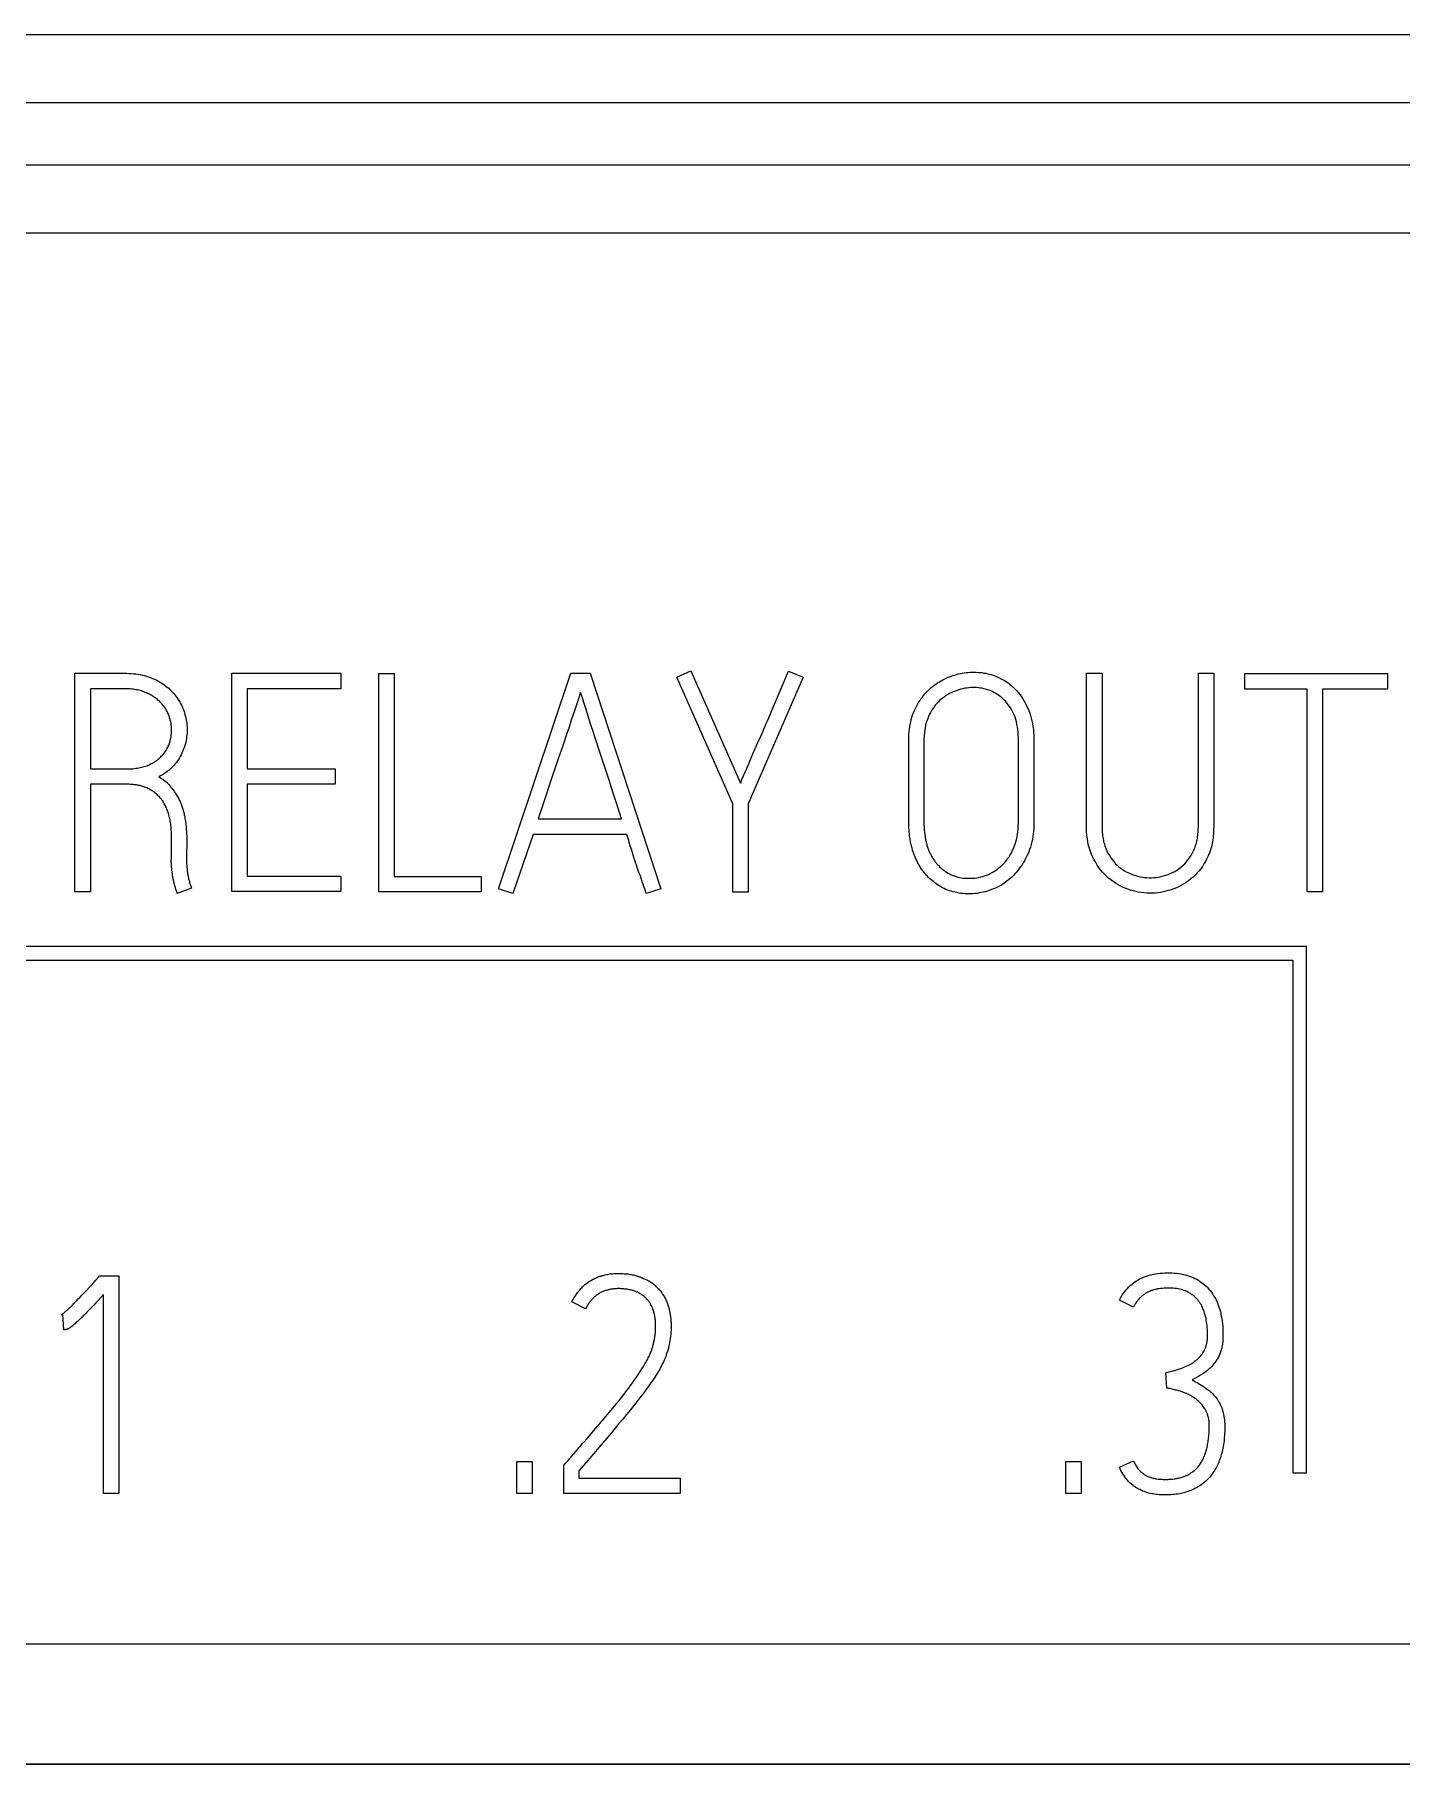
# Model space of a CAD drawing. Header units: inches. Extents: x 9000 to 22395, y 8106 to 17135.
# Drawn here: x 10140.24 to 10162.45, y 8325.48 to 8353.6 of the extents above; entities that cross this region are included whole.
import ezdxf

# ---------------------------------------------------------------- set-up
doc = ezdxf.new("R2010")
doc.units = ezdxf.units.IN
doc.header["$MEASUREMENT"] = 0
doc.layers.add('20000_FRONT_O', color=7, linetype='Continuous')
doc.layers.add('20500_FRONT_O_LABELING', color=7, linetype='Continuous')

# ---------------------------------------------------------------- blocks, each defined once
blk = doc.blocks.new('A$C21A67833')
at = {"layer": '20000_FRONT_O', "linetype": 'Continuous'}
for p, q in [((34.422, 25.976), (54.778, 25.976)), ((54.776, 25.476), (34.424, 25.476)), ((34.411, 25.024), (54.776, 25.024)), ((54.778, 24.524), (34.422, 24.524)), ((47.03, 19.303), (28.5, 19.303)), ((47.03, 15.453), (47.03, 19.303)), ((28.6, 19.203), (46.93, 19.203)), ((46.93, 19.203), (46.93, 15.453)), ((46.93, 15.453), (47.03, 15.453)), ((105.3, 14.2), (25, 14.2)), ((60.44, 13.322), (26.488, 13.322)), ((60.44, 13.32), (26.488, 13.32))]:
    blk.add_line(p, q, dxfattribs=at)
at = {"layer": '20500_FRONT_O_LABELING', "linetype": 'Continuous'}
for p, q in [((38.019, 19.703), (38.019, 21.303)), ((39.169, 21.303), (39.966, 21.303)), ((39.169, 19.707), (39.169, 21.303)), ((39.966, 21.303), (39.966, 21.19)), ((40.243, 21.301), (40.356, 21.301)), ((40.243, 19.703), (40.243, 21.301)), ((40.356, 21.301), (40.356, 19.816)), ((41.118, 19.727), (41.648, 21.305)), ((41.648, 21.305), (41.79, 21.305)), ((41.79, 21.305), (42.307, 19.727)), ((42.423, 21.274), (42.525, 21.321)), ((42.833, 20.348), (42.423, 21.274)), ((42.525, 21.321), (42.889, 20.5)), ((43.346, 21.274), (42.946, 20.348)), ((43.118, 21.03), (43.241, 21.318)), ((43.241, 21.318), (43.346, 21.274)), ((45.421, 21.305), (45.534, 21.305)), ((45.421, 20.171), (45.421, 21.305)), ((45.534, 21.305), (45.534, 20.172)), ((46.238, 21.305), (46.351, 21.305)), ((46.238, 20.179), (46.238, 21.305)), ((46.577, 21.301), (47.622, 21.301)), ((46.577, 21.187), (46.577, 21.301)), ((47.622, 21.301), (47.622, 21.187)), ((38.388, 21.19), (38.133, 21.19)), ((38.133, 21.19), (38.133, 20.604)), ((39.966, 21.19), (39.28, 21.19)), ((39.28, 21.19), (39.28, 20.604)), ((41.719, 21.163), (41.701, 21.108)), ((41.727, 21.138), (41.719, 21.163)), ((41.745, 21.082), (41.727, 21.138)), ((47.034, 21.187), (46.577, 21.187)), ((47.034, 19.703), (47.034, 21.187)), ((47.622, 21.187), (47.147, 21.187)), ((47.147, 21.187), (47.147, 19.703)), ((41.672, 21.02), (41.651, 20.959)), ((41.701, 21.108), (41.672, 21.02)), ((43.095, 20.976), (43.118, 21.03)), ((41.635, 20.909), (41.617, 20.856)), ((41.651, 20.959), (41.635, 20.909)), ((41.813, 20.871), (41.795, 20.927)), ((41.591, 20.779), (41.556, 20.678)), ((41.617, 20.856), (41.591, 20.779)), ((41.825, 20.832), (41.813, 20.871)), ((41.86, 20.727), (41.825, 20.832)), ((42.997, 20.752), (43.014, 20.791)), ((44.231, 20.811), (44.231, 20.209)), ((41.556, 20.678), (41.497, 20.503)), ((41.927, 20.52), (41.881, 20.661)), ((42.934, 20.606), (42.98, 20.713)), ((42.98, 20.713), (42.997, 20.752)), ((38.133, 20.604), (38.408, 20.604)), ((39.28, 20.604), (39.924, 20.604)), ((39.924, 20.604), (39.924, 20.493)), ((41.958, 20.425), (41.927, 20.52)), ((42.889, 20.5), (42.893, 20.51)), ((42.893, 20.51), (42.897, 20.521)), ((42.897, 20.521), (42.902, 20.533)), ((42.902, 20.533), (42.908, 20.546)), ((42.908, 20.546), (42.914, 20.56)), ((42.914, 20.56), (42.92, 20.574)), ((42.92, 20.574), (42.934, 20.606)), ((38.391, 20.491), (38.133, 20.491)), ((38.133, 20.491), (38.133, 19.703)), ((39.924, 20.493), (39.28, 20.493)), ((39.28, 20.493), (39.28, 19.818)), ((41.467, 20.413), (41.408, 20.238)), ((41.497, 20.503), (41.467, 20.413)), ((41.989, 20.331), (41.958, 20.425)), ((42.019, 20.238), (41.989, 20.331)), ((42.833, 19.701), (42.833, 20.348)), ((42.946, 20.348), (42.946, 19.701)), ((41.371, 20.124), (41.224, 19.692)), ((42.057, 20.124), (41.371, 20.124)), ((41.408, 20.238), (42.019, 20.238)), ((38.727, 19.952), (38.727, 20.098)), ((42.08, 20.049), (42.071, 20.079)), ((42.089, 20.02), (42.08, 20.049)), ((42.098, 19.993), (42.089, 20.02)), ((38.725, 19.931), (38.727, 19.952)), ((38.836, 19.985), (38.836, 19.944)), ((42.107, 19.966), (42.098, 19.993)), ((42.119, 19.927), (42.107, 19.966)), ((42.131, 19.891), (42.119, 19.927)), ((42.139, 19.868), (42.131, 19.891)), ((39.28, 19.818), (39.966, 19.818)), ((39.966, 19.818), (39.966, 19.707)), ((40.356, 19.816), (40.991, 19.816)), ((40.991, 19.816), (40.991, 19.703)), ((42.146, 19.846), (42.139, 19.868)), ((42.154, 19.826), (42.146, 19.846)), ((42.164, 19.797), (42.154, 19.826)), ((42.17, 19.778), (42.164, 19.797)), ((42.176, 19.76), (42.17, 19.778)), ((42.182, 19.742), (42.176, 19.76)), ((38.133, 19.703), (38.019, 19.703)), ((38.874, 19.732), (38.769, 19.692)), ((39.966, 19.707), (39.169, 19.707)), ((40.991, 19.703), (40.243, 19.703)), ((41.224, 19.692), (41.118, 19.727)), ((42.188, 19.725), (42.182, 19.742)), ((42.193, 19.708), (42.188, 19.725)), ((42.199, 19.692), (42.193, 19.708)), ((42.307, 19.727), (42.199, 19.692)), ((42.946, 19.701), (42.833, 19.701)), ((47.147, 19.703), (47.034, 19.703)), ((38.136, 16.822), (38.161, 16.849)), ((38.185, 16.876), (38.201, 16.894)), ((38.201, 16.894), (38.341, 16.894)), ((38.341, 16.894), (38.341, 15.301)), ((38.023, 16.702), (38.034, 16.713)), ((38.034, 16.713), (38.045, 16.725)), ((38.045, 16.725), (38.057, 16.737)), ((38.057, 16.737), (38.074, 16.756)), ((38.074, 16.756), (38.093, 16.775)), ((38.093, 16.775), (38.136, 16.822)), ((38.191, 16.715), (38.173, 16.696)), ((38.21, 16.735), (38.191, 16.715)), ((38.23, 16.757), (38.21, 16.735)), ((38.23, 15.301), (38.23, 16.757)), ((45.764, 16.666), (45.661, 16.717)), ((37.932, 16.612), (37.919, 16.608)), ((37.939, 16.499), (37.932, 16.612)), ((38.013, 16.691), (38.023, 16.702)), ((38.066, 16.586), (38.058, 16.579)), ((38.073, 16.593), (38.066, 16.586)), ((38.081, 16.601), (38.073, 16.593)), ((38.089, 16.609), (38.081, 16.601)), ((38.097, 16.617), (38.089, 16.609)), ((38.11, 16.631), (38.097, 16.617)), ((38.125, 16.645), (38.11, 16.631)), ((38.14, 16.661), (38.125, 16.645)), ((38.156, 16.678), (38.14, 16.661)), ((38.173, 16.696), (38.156, 16.678)), ((41.756, 16.654), (41.656, 16.705)), ((38.038, 16.56), (38.032, 16.555)), ((38.045, 16.566), (38.038, 16.56)), ((38.051, 16.572), (38.045, 16.566)), ((38.058, 16.579), (38.051, 16.572)), ((46.008, 16.073), (46.001, 16.184)), ((42.028, 15.847), (42, 15.813)), ((42.056, 15.881), (42.028, 15.847)), ((42.083, 15.914), (42.056, 15.881)), ((42.109, 15.946), (42.083, 15.914)), ((41.738, 15.672), (41.772, 15.71)), ((41.772, 15.71), (41.841, 15.792)), ((41.971, 15.779), (41.942, 15.743)), ((42, 15.813), (41.971, 15.779)), ((41.627, 15.544), (41.738, 15.672)), ((41.252, 15.536), (41.365, 15.536)), ((41.252, 15.303), (41.252, 15.536)), ((41.365, 15.536), (41.365, 15.303)), ((41.596, 15.507), (41.609, 15.523)), ((41.596, 15.303), (41.596, 15.507)), ((41.609, 15.523), (41.627, 15.544)), ((41.771, 15.543), (41.707, 15.467)), ((41.707, 15.467), (41.707, 15.414)), ((45.268, 15.536), (45.382, 15.536)), ((45.268, 15.303), (45.268, 15.536)), ((45.382, 15.536), (45.382, 15.303)), ((45.661, 15.494), (45.764, 15.54)), ((41.707, 15.414), (42.448, 15.414)), ((42.448, 15.414), (42.448, 15.303)), ((38.341, 15.301), (38.23, 15.301)), ((41.365, 15.303), (41.252, 15.303)), ((42.448, 15.303), (41.596, 15.303)), ((45.382, 15.303), (45.268, 15.303))]:
    blk.add_line(p, q, dxfattribs=at)
for points in [[(38.019, 21.303), (38.379, 21.303), (38.397, 21.303), (38.415, 21.302), (38.432, 21.301), (38.449, 21.3), (38.466, 21.298), (38.482, 21.296), (38.498, 21.293), (38.514, 21.29), (38.529, 21.286), (38.544, 21.282), (38.559, 21.277), (38.573, 21.272), (38.587, 21.266), (38.601, 21.261), (38.614, 21.254), (38.627, 21.248), (38.639, 21.241), (38.651, 21.234), (38.663, 21.226), (38.674, 21.218), (38.685, 21.21), (38.695, 21.202), (38.706, 21.193), (38.715, 21.184), (38.725, 21.175), (38.734, 21.165), (38.743, 21.155), (38.751, 21.145), (38.759, 21.135), (38.766, 21.125), (38.774, 21.114), (38.78, 21.103), (38.787, 21.092), (38.793, 21.081), (38.799, 21.07), (38.804, 21.058), (38.809, 21.047), (38.814, 21.035), (38.818, 21.023), (38.822, 21.011), (38.825, 20.999), (38.829, 20.987), (38.831, 20.974), (38.834, 20.962), (38.836, 20.95), (38.838, 20.938), (38.839, 20.925), (38.84, 20.913), (38.84, 20.9), (38.841, 20.888), (38.84, 20.876), (38.84, 20.863), (38.839, 20.851), (38.837, 20.839), (38.836, 20.826), (38.834, 20.814), (38.831, 20.802), (38.828, 20.79), (38.825, 20.778), (38.821, 20.766), (38.817, 20.754), (38.813, 20.742), (38.808, 20.73), (38.802, 20.719), (38.797, 20.707), (38.791, 20.695), (38.784, 20.684), (38.777, 20.672), (38.77, 20.662), (38.762, 20.651), (38.754, 20.641), (38.745, 20.631), (38.736, 20.621), (38.727, 20.611), (38.717, 20.602), (38.706, 20.593), (38.695, 20.585), (38.684, 20.576), (38.672, 20.568), (38.66, 20.561), (38.647, 20.553), (38.634, 20.546)], [(44.12, 20.209), (44.12, 20.815), (44.121, 20.835), (44.121, 20.855), (44.123, 20.874), (44.125, 20.893), (44.127, 20.911), (44.13, 20.93), (44.134, 20.947), (44.138, 20.965), (44.143, 20.982), (44.148, 20.998), (44.154, 21.014), (44.161, 21.03), (44.168, 21.045), (44.176, 21.06), (44.183, 21.075), (44.192, 21.089), (44.2, 21.102), (44.209, 21.115), (44.219, 21.128), (44.228, 21.141), (44.238, 21.152), (44.249, 21.164), (44.26, 21.175), (44.271, 21.186), (44.282, 21.196), (44.294, 21.206), (44.306, 21.215), (44.318, 21.224), (44.331, 21.233), (44.344, 21.241), (44.357, 21.248), (44.37, 21.256), (44.383, 21.263), (44.397, 21.269), (44.411, 21.275), (44.425, 21.28), (44.439, 21.286), (44.454, 21.29), (44.468, 21.294), (44.482, 21.298), (44.497, 21.301), (44.511, 21.304), (44.525, 21.307), (44.54, 21.309), (44.554, 21.31), (44.569, 21.311), (44.583, 21.312), (44.598, 21.312), (44.612, 21.311), (44.627, 21.31), (44.641, 21.309), (44.655, 21.308), (44.669, 21.305), (44.683, 21.303), (44.696, 21.3), (44.71, 21.297), (44.723, 21.293), (44.736, 21.289), (44.749, 21.284), (44.762, 21.279), (44.775, 21.273), (44.788, 21.267), (44.8, 21.261), (44.812, 21.254), (44.824, 21.247), (44.835, 21.24), (44.846, 21.232), (44.857, 21.224), (44.867, 21.215), (44.878, 21.206), (44.888, 21.197), (44.897, 21.187)], [(46.351, 21.305), (46.351, 20.188), (46.35, 20.16), (46.349, 20.133), (46.347, 20.107), (46.344, 20.082), (46.339, 20.057), (46.334, 20.034), (46.327, 20.011), (46.319, 19.989), (46.31, 19.967), (46.301, 19.947), (46.29, 19.927), (46.279, 19.908), (46.268, 19.89), (46.255, 19.873), (46.242, 19.856), (46.228, 19.84), (46.214, 19.825), (46.199, 19.811), (46.183, 19.798), (46.167, 19.785), (46.15, 19.773), (46.133, 19.762), (46.115, 19.752), (46.097, 19.742), (46.078, 19.734), (46.059, 19.726), (46.04, 19.719), (46.02, 19.713), (46.001, 19.708), (45.981, 19.703), (45.961, 19.7), (45.941, 19.697), (45.921, 19.695), (45.9, 19.694), (45.88, 19.694), (45.86, 19.695), (45.84, 19.696), (45.82, 19.699), (45.8, 19.702), (45.781, 19.706), (45.761, 19.711), (45.741, 19.717), (45.722, 19.723), (45.703, 19.731), (45.684, 19.739), (45.666, 19.748), (45.648, 19.758), (45.631, 19.768), (45.614, 19.78), (45.597, 19.792), (45.581, 19.805), (45.566, 19.819), (45.551, 19.833), (45.536, 19.849), (45.523, 19.865), (45.51, 19.882), (45.498, 19.899), (45.487, 19.918), (45.476, 19.937), (45.466, 19.957), (45.457, 19.977), (45.449, 19.999), (45.441, 20.021), (45.435, 20.044), (45.43, 20.068), (45.426, 20.092), (45.423, 20.118), (45.421, 20.144), (45.421, 20.171)], [(38.408, 20.604), (38.42, 20.604), (38.432, 20.605), (38.443, 20.605), (38.454, 20.606), (38.465, 20.608), (38.476, 20.609), (38.487, 20.611), (38.497, 20.613), (38.507, 20.615), (38.517, 20.618), (38.526, 20.62), (38.536, 20.624), (38.545, 20.627), (38.554, 20.63), (38.562, 20.634), (38.571, 20.638), (38.579, 20.642), (38.587, 20.646), (38.595, 20.651), (38.602, 20.655), (38.61, 20.66), (38.617, 20.665), (38.624, 20.67), (38.63, 20.675), (38.637, 20.68), (38.643, 20.686), (38.649, 20.692), (38.654, 20.698), (38.66, 20.704), (38.665, 20.71), (38.67, 20.716), (38.675, 20.722), (38.68, 20.729), (38.684, 20.735), (38.688, 20.742), (38.692, 20.749), (38.696, 20.755), (38.7, 20.762), (38.703, 20.77), (38.706, 20.777), (38.709, 20.784), (38.711, 20.792), (38.714, 20.799), (38.716, 20.807), (38.718, 20.814), (38.72, 20.822), (38.722, 20.829), (38.723, 20.837), (38.724, 20.845), (38.725, 20.852), (38.726, 20.86), (38.727, 20.868), (38.727, 20.876), (38.727, 20.884), (38.727, 20.891), (38.727, 20.899), (38.727, 20.907), (38.726, 20.915), (38.725, 20.923), (38.724, 20.931), (38.723, 20.939), (38.721, 20.946), (38.72, 20.954), (38.718, 20.962), (38.716, 20.97), (38.713, 20.978), (38.711, 20.985), (38.708, 20.993), (38.705, 21.001), (38.702, 21.008), (38.698, 21.016), (38.695, 21.023), (38.691, 21.031), (38.687, 21.038), (38.683, 21.045), (38.678, 21.052), (38.673, 21.058), (38.668, 21.065), (38.663, 21.071), (38.658, 21.078), (38.652, 21.084), (38.646, 21.09), (38.64, 21.096), (38.634, 21.102), (38.627, 21.107), (38.621, 21.113), (38.614, 21.118), (38.607, 21.124), (38.599, 21.129), (38.592, 21.133), (38.584, 21.138), (38.577, 21.143), (38.569, 21.147), (38.56, 21.152), (38.552, 21.156), (38.543, 21.16), (38.534, 21.163), (38.525, 21.167), (38.516, 21.17), (38.507, 21.174), (38.497, 21.176), (38.487, 21.179), (38.477, 21.181), (38.466, 21.183), (38.456, 21.185), (38.445, 21.186), (38.434, 21.188), (38.423, 21.189), (38.411, 21.189), (38.4, 21.19), (38.388, 21.19)], [(44.817, 21.107), (44.807, 21.117), (44.797, 21.126), (44.787, 21.135), (44.776, 21.143), (44.765, 21.15), (44.754, 21.157), (44.743, 21.163), (44.731, 21.169), (44.719, 21.174), (44.707, 21.179), (44.695, 21.183), (44.682, 21.187), (44.669, 21.19), (44.656, 21.193), (44.643, 21.195), (44.629, 21.197), (44.615, 21.198), (44.601, 21.198), (44.587, 21.198), (44.573, 21.198), (44.558, 21.197), (44.544, 21.195), (44.53, 21.193), (44.515, 21.19), (44.501, 21.187), (44.487, 21.183), (44.473, 21.178), (44.459, 21.173), (44.445, 21.168), (44.431, 21.161), (44.418, 21.155), (44.405, 21.147), (44.392, 21.14), (44.38, 21.131), (44.368, 21.122), (44.357, 21.113), (44.345, 21.103), (44.334, 21.092), (44.324, 21.081), (44.314, 21.069), (44.305, 21.057), (44.296, 21.044), (44.287, 21.031), (44.279, 21.017), (44.271, 21.003), (44.264, 20.988), (44.258, 20.972), (44.252, 20.956), (44.247, 20.94), (44.243, 20.923), (44.239, 20.905), (44.236, 20.888), (44.234, 20.869), (44.232, 20.85), (44.231, 20.831), (44.231, 20.811)], [(44.897, 21.187), (44.91, 21.174), (44.922, 21.16), (44.934, 21.146), (44.945, 21.131), (44.955, 21.116), (44.965, 21.1), (44.974, 21.083), (44.982, 21.066), (44.99, 21.049), (44.998, 21.031), (45.005, 21.012), (45.011, 20.993), (45.016, 20.974), (45.021, 20.954), (45.025, 20.935), (45.028, 20.914), (45.031, 20.894), (45.033, 20.873), (45.034, 20.851), (45.035, 20.83), (45.035, 20.786)], [(41.795, 20.927), (41.757, 21.046), (41.745, 21.082)], [(44.922, 20.808), (44.922, 20.83), (44.921, 20.851), (44.92, 20.871), (44.918, 20.891), (44.915, 20.91), (44.911, 20.929), (44.907, 20.947), (44.903, 20.964), (44.897, 20.981), (44.891, 20.998), (44.884, 21.013), (44.877, 21.028), (44.868, 21.043), (44.86, 21.057), (44.85, 21.071), (44.84, 21.083), (44.829, 21.096), (44.817, 21.107)], [(43.014, 20.791), (43.042, 20.853), (43.051, 20.874), (43.06, 20.894), (43.069, 20.915), (43.077, 20.935), (43.086, 20.956), (43.095, 20.976)], [(45.035, 20.786), (45.035, 20.213), (45.035, 20.191), (45.034, 20.169), (45.032, 20.148), (45.03, 20.128), (45.027, 20.108), (45.024, 20.088), (45.02, 20.069), (45.015, 20.05), (45.01, 20.032), (45.004, 20.014), (44.997, 19.997), (44.99, 19.98), (44.982, 19.963), (44.974, 19.947), (44.966, 19.932), (44.957, 19.917), (44.948, 19.902), (44.938, 19.888), (44.928, 19.874), (44.918, 19.861), (44.907, 19.848), (44.896, 19.835), (44.885, 19.823), (44.873, 19.812), (44.861, 19.801), (44.849, 19.791), (44.836, 19.781), (44.823, 19.771), (44.81, 19.763), (44.797, 19.754), (44.783, 19.746), (44.769, 19.739), (44.754, 19.732), (44.74, 19.726), (44.725, 19.72), (44.71, 19.715), (44.695, 19.71), (44.68, 19.705), (44.665, 19.702), (44.65, 19.698), (44.635, 19.696), (44.619, 19.693), (44.604, 19.692), (44.589, 19.69), (44.574, 19.69), (44.559, 19.69), (44.544, 19.69), (44.529, 19.69), (44.515, 19.692), (44.5, 19.693), (44.486, 19.695), (44.472, 19.698), (44.458, 19.701), (44.444, 19.704), (44.431, 19.708), (44.418, 19.712), (44.405, 19.717), (44.392, 19.722), (44.379, 19.728), (44.367, 19.734), (44.355, 19.741), (44.343, 19.748), (44.331, 19.755), (44.319, 19.763), (44.308, 19.772), (44.297, 19.781), (44.286, 19.79), (44.275, 19.8), (44.264, 19.81), (44.254, 19.821)], [(44.336, 19.898), (44.345, 19.888), (44.355, 19.879), (44.365, 19.87), (44.375, 19.862), (44.386, 19.854), (44.396, 19.847), (44.407, 19.841), (44.419, 19.835), (44.43, 19.829), (44.442, 19.824), (44.454, 19.82), (44.466, 19.816), (44.479, 19.812), (44.492, 19.809), (44.505, 19.807), (44.518, 19.805), (44.532, 19.804), (44.546, 19.803), (44.56, 19.803), (44.574, 19.803), (44.589, 19.804), (44.603, 19.805), (44.617, 19.807), (44.631, 19.81), (44.646, 19.813), (44.66, 19.817), (44.674, 19.822), (44.688, 19.827), (44.702, 19.832), (44.716, 19.838), (44.729, 19.845), (44.742, 19.853), (44.755, 19.861), (44.767, 19.869), (44.779, 19.879), (44.791, 19.889), (44.802, 19.899), (44.813, 19.91), (44.824, 19.922), (44.834, 19.934), (44.843, 19.947), (44.853, 19.961), (44.861, 19.975), (44.87, 19.989), (44.877, 20.004), (44.885, 20.02), (44.891, 20.036), (44.898, 20.052), (44.903, 20.07), (44.908, 20.087), (44.912, 20.106), (44.915, 20.125), (44.918, 20.144), (44.92, 20.164), (44.921, 20.184), (44.922, 20.206), (44.922, 20.808)], [(41.881, 20.661), (41.874, 20.683), (41.867, 20.705), (41.86, 20.727)], [(38.634, 20.546), (38.644, 20.541), (38.653, 20.534), (38.662, 20.528), (38.671, 20.521), (38.68, 20.513), (38.689, 20.506), (38.697, 20.498), (38.706, 20.489), (38.714, 20.48), (38.722, 20.471), (38.73, 20.462), (38.737, 20.452), (38.745, 20.441), (38.752, 20.431), (38.759, 20.42), (38.766, 20.408), (38.773, 20.396), (38.779, 20.384), (38.783, 20.378), (38.786, 20.372), (38.789, 20.365), (38.792, 20.358), (38.795, 20.352), (38.797, 20.345), (38.8, 20.337), (38.803, 20.33), (38.805, 20.323), (38.808, 20.315), (38.81, 20.308), (38.812, 20.3), (38.814, 20.292), (38.816, 20.284), (38.818, 20.276), (38.82, 20.267), (38.822, 20.259), (38.824, 20.25), (38.825, 20.241), (38.827, 20.232), (38.828, 20.223), (38.829, 20.214), (38.831, 20.205), (38.832, 20.195), (38.833, 20.185), (38.834, 20.176), (38.835, 20.166), (38.835, 20.156), (38.836, 20.145), (38.837, 20.135), (38.837, 20.125), (38.838, 20.114), (38.838, 20.103), (38.838, 20.092), (38.838, 20.081), (38.838, 20.07), (38.838, 20.025)], [(38.727, 20.098), (38.727, 20.11), (38.727, 20.122), (38.727, 20.134), (38.726, 20.145), (38.725, 20.156), (38.724, 20.168), (38.723, 20.178), (38.722, 20.189), (38.721, 20.2), (38.719, 20.21), (38.717, 20.22), (38.716, 20.23), (38.714, 20.24), (38.711, 20.249), (38.709, 20.258), (38.707, 20.268), (38.704, 20.277), (38.702, 20.285), (38.699, 20.294), (38.696, 20.302), (38.692, 20.31), (38.689, 20.318), (38.686, 20.326), (38.682, 20.334), (38.678, 20.341), (38.674, 20.348), (38.67, 20.355), (38.666, 20.362), (38.662, 20.369), (38.657, 20.375), (38.653, 20.381), (38.648, 20.388), (38.643, 20.393), (38.638, 20.399), (38.632, 20.405), (38.627, 20.41), (38.622, 20.415), (38.616, 20.42), (38.61, 20.425), (38.604, 20.429), (38.599, 20.434), (38.592, 20.438), (38.586, 20.442), (38.58, 20.446), (38.573, 20.45), (38.567, 20.454), (38.56, 20.457), (38.553, 20.461), (38.546, 20.464), (38.539, 20.467), (38.532, 20.469), (38.525, 20.472), (38.517, 20.474), (38.51, 20.477), (38.502, 20.479), (38.494, 20.481), (38.486, 20.483), (38.478, 20.484), (38.47, 20.486), (38.462, 20.487), (38.453, 20.488), (38.445, 20.489), (38.436, 20.49), (38.427, 20.49), (38.418, 20.491), (38.409, 20.491), (38.391, 20.491)], [(42.071, 20.079), (42.061, 20.109), (42.057, 20.124)], [(44.254, 19.821), (44.248, 19.827), (44.243, 19.833), (44.238, 19.839), (44.232, 19.845), (44.227, 19.852), (44.222, 19.858), (44.218, 19.865), (44.213, 19.871), (44.208, 19.878), (44.204, 19.885), (44.2, 19.892), (44.195, 19.899), (44.191, 19.906), (44.187, 19.913), (44.183, 19.92), (44.18, 19.928), (44.176, 19.935), (44.173, 19.943), (44.169, 19.95), (44.166, 19.958), (44.163, 19.966), (44.16, 19.974), (44.157, 19.982), (44.154, 19.99), (44.151, 19.998), (44.148, 20.006), (44.146, 20.014), (44.144, 20.023), (44.141, 20.031), (44.139, 20.04), (44.137, 20.048), (44.135, 20.057), (44.133, 20.066), (44.132, 20.075), (44.13, 20.084), (44.129, 20.093), (44.127, 20.102), (44.126, 20.111), (44.125, 20.121), (44.124, 20.13), (44.123, 20.14), (44.122, 20.149), (44.122, 20.159), (44.121, 20.169), (44.121, 20.179), (44.121, 20.189), (44.12, 20.199), (44.12, 20.209)], [(44.231, 20.209), (44.231, 20.2), (44.231, 20.192), (44.232, 20.184), (44.232, 20.176), (44.232, 20.168), (44.233, 20.16), (44.233, 20.152), (44.234, 20.144), (44.235, 20.136), (44.236, 20.129), (44.237, 20.121), (44.238, 20.114), (44.239, 20.106), (44.24, 20.099), (44.241, 20.092), (44.243, 20.084), (44.244, 20.077), (44.246, 20.07), (44.248, 20.063), (44.249, 20.057), (44.251, 20.05), (44.253, 20.043), (44.255, 20.037), (44.257, 20.03), (44.26, 20.024), (44.262, 20.017), (44.264, 20.011), (44.267, 20.005), (44.269, 19.999), (44.272, 19.993), (44.275, 19.987), (44.278, 19.981), (44.281, 19.975), (44.284, 19.969), (44.287, 19.964), (44.29, 19.958), (44.293, 19.953), (44.297, 19.947), (44.3, 19.942), (44.304, 19.937), (44.307, 19.932), (44.311, 19.927), (44.315, 19.922), (44.319, 19.917), (44.323, 19.912), (44.327, 19.907), (44.331, 19.902), (44.336, 19.898)], [(45.534, 20.172), (45.534, 20.16), (45.535, 20.148), (45.535, 20.137), (45.536, 20.125), (45.538, 20.114), (45.539, 20.103), (45.541, 20.092), (45.543, 20.081), (45.545, 20.071), (45.548, 20.061), (45.551, 20.051), (45.554, 20.041), (45.561, 20.022), (45.569, 20.004), (45.577, 19.987), (45.587, 19.97), (45.597, 19.954), (45.607, 19.94), (45.619, 19.925), (45.63, 19.912), (45.643, 19.9), (45.656, 19.888), (45.67, 19.877), (45.684, 19.867), (45.699, 19.858), (45.714, 19.849), (45.729, 19.842), (45.745, 19.835), (45.762, 19.828), (45.778, 19.823), (45.795, 19.818), (45.812, 19.815), (45.829, 19.812), (45.845, 19.809), (45.862, 19.808), (45.879, 19.807), (45.896, 19.807), (45.913, 19.808), (45.93, 19.81), (45.947, 19.812), (45.965, 19.816), (45.982, 19.82), (45.999, 19.825), (46.016, 19.831), (46.033, 19.837), (46.05, 19.845), (46.066, 19.853), (46.081, 19.863), (46.096, 19.873), (46.11, 19.884), (46.124, 19.896), (46.138, 19.909), (46.15, 19.922), (46.162, 19.937), (46.173, 19.952), (46.183, 19.968), (46.193, 19.985), (46.202, 20.003), (46.21, 20.022), (46.214, 20.032), (46.218, 20.042), (46.221, 20.052), (46.224, 20.062), (46.226, 20.073), (46.229, 20.084), (46.231, 20.095), (46.233, 20.106), (46.234, 20.118), (46.235, 20.129), (46.236, 20.141), (46.237, 20.154), (46.237, 20.166), (46.238, 20.179)], [(38.838, 20.025), (38.838, 20.021), (38.837, 20.017), (38.837, 20.013), (38.837, 20.009), (38.836, 20.005), (38.836, 20.001), (38.836, 19.993), (38.836, 19.985)], [(38.769, 19.692), (38.767, 19.698), (38.765, 19.704), (38.763, 19.71), (38.761, 19.717), (38.759, 19.723), (38.757, 19.729), (38.755, 19.735), (38.754, 19.741), (38.752, 19.747), (38.75, 19.753), (38.749, 19.758), (38.747, 19.764), (38.746, 19.77), (38.744, 19.776), (38.743, 19.782), (38.742, 19.787), (38.74, 19.793), (38.739, 19.799), (38.738, 19.804), (38.737, 19.81), (38.736, 19.815), (38.735, 19.821), (38.734, 19.826), (38.734, 19.831), (38.733, 19.837), (38.732, 19.842), (38.731, 19.847), (38.731, 19.853), (38.73, 19.858), (38.729, 19.863), (38.729, 19.868), (38.728, 19.873), (38.728, 19.878), (38.727, 19.883), (38.727, 19.888), (38.727, 19.893), (38.726, 19.898), (38.726, 19.903), (38.726, 19.908), (38.726, 19.913), (38.725, 19.917), (38.725, 19.922), (38.725, 19.927), (38.725, 19.931)], [(38.836, 19.944), (38.836, 19.939), (38.836, 19.934), (38.836, 19.928), (38.837, 19.923), (38.837, 19.918), (38.837, 19.913), (38.837, 19.907), (38.838, 19.902), (38.838, 19.896), (38.838, 19.891), (38.839, 19.885), (38.839, 19.879), (38.84, 19.874), (38.841, 19.868), (38.841, 19.862), (38.842, 19.856), (38.843, 19.85), (38.843, 19.844), (38.844, 19.837), (38.845, 19.831), (38.846, 19.825), (38.848, 19.819), (38.849, 19.812), (38.85, 19.806), (38.852, 19.799), (38.854, 19.793), (38.855, 19.786), (38.857, 19.78), (38.859, 19.773), (38.861, 19.766), (38.864, 19.759), (38.866, 19.753), (38.868, 19.746), (38.871, 19.739), (38.874, 19.732)], [(38.161, 16.849), (38.173, 16.863), (38.185, 16.876)], [(41.656, 16.705), (41.66, 16.714), (41.665, 16.722), (41.669, 16.73), (41.674, 16.738), (41.679, 16.746), (41.684, 16.753), (41.689, 16.761), (41.694, 16.768), (41.699, 16.775), (41.705, 16.782), (41.71, 16.788), (41.716, 16.795), (41.721, 16.801), (41.727, 16.807), (41.733, 16.813), (41.739, 16.819), (41.745, 16.825), (41.751, 16.83), (41.758, 16.835), (41.764, 16.84), (41.771, 16.845), (41.778, 16.85), (41.784, 16.855), (41.791, 16.859), (41.798, 16.863), (41.806, 16.867), (41.813, 16.871), (41.82, 16.875), (41.828, 16.878), (41.835, 16.882), (41.843, 16.885), (41.851, 16.888), (41.859, 16.891), (41.867, 16.893), (41.875, 16.896), (41.883, 16.898), (41.891, 16.9), (41.9, 16.902), (41.909, 16.904), (41.917, 16.905), (41.926, 16.907), (41.935, 16.908), (41.944, 16.909), (41.953, 16.91), (41.962, 16.911), (41.972, 16.911), (41.981, 16.911), (41.991, 16.912), (42.001, 16.912), (42.01, 16.911), (42.019, 16.911), (42.029, 16.911), (42.038, 16.91), (42.046, 16.909), (42.055, 16.909), (42.064, 16.908), (42.072, 16.906), (42.08, 16.905), (42.088, 16.904), (42.096, 16.902), (42.104, 16.901), (42.111, 16.899), (42.119, 16.897), (42.126, 16.895), (42.133, 16.893), (42.14, 16.891), (42.147, 16.888), (42.154, 16.886), (42.16, 16.884), (42.167, 16.881), (42.173, 16.879), (42.179, 16.876), (42.185, 16.873), (42.191, 16.871), (42.197, 16.868), (42.203, 16.865)], [(42.203, 16.865), (42.206, 16.863), (42.209, 16.862), (42.212, 16.86), (42.216, 16.858), (42.219, 16.857), (42.222, 16.855), (42.225, 16.853), (42.227, 16.851), (42.23, 16.849), (42.233, 16.847), (42.236, 16.846), (42.239, 16.844), (42.241, 16.842), (42.244, 16.84), (42.247, 16.838), (42.249, 16.836), (42.252, 16.834), (42.254, 16.832), (42.257, 16.83), (42.259, 16.828), (42.261, 16.826), (42.264, 16.824), (42.266, 16.822), (42.268, 16.82)], [(45.661, 16.717), (45.669, 16.73), (45.676, 16.744), (45.684, 16.757), (45.693, 16.769), (45.701, 16.781), (45.711, 16.792), (45.72, 16.803), (45.73, 16.813), (45.74, 16.823), (45.751, 16.832), (45.762, 16.841), (45.774, 16.85), (45.785, 16.857), (45.798, 16.865), (45.81, 16.872), (45.823, 16.878), (45.837, 16.884), (45.851, 16.889), (45.865, 16.894), (45.879, 16.899), (45.894, 16.903), (45.909, 16.906), (45.925, 16.909), (45.941, 16.911), (45.958, 16.913), (45.975, 16.915), (45.992, 16.916), (46.01, 16.916), (46.027, 16.916), (46.045, 16.916), (46.062, 16.914), (46.079, 16.913), (46.095, 16.911), (46.111, 16.908), (46.127, 16.905), (46.142, 16.901), (46.157, 16.897), (46.172, 16.893), (46.186, 16.887), (46.199, 16.882), (46.213, 16.876), (46.226, 16.869), (46.238, 16.862), (46.25, 16.854), (46.262, 16.846), (46.273, 16.837), (46.284, 16.828), (46.295, 16.818), (46.305, 16.808), (46.315, 16.797), (46.325, 16.786), (46.334, 16.774), (46.342, 16.762), (46.35, 16.749), (46.358, 16.736), (46.365, 16.723), (46.372, 16.709), (46.378, 16.695), (46.384, 16.68), (46.389, 16.665), (46.394, 16.649), (46.399, 16.633), (46.403, 16.616), (46.406, 16.599), (46.409, 16.582), (46.412, 16.564), (46.414, 16.546), (46.416, 16.527), (46.417, 16.508), (46.418, 16.488), (46.418, 16.468), (46.418, 16.458), (46.418, 16.448), (46.418, 16.438), (46.417, 16.429), (46.417, 16.419), (46.416, 16.41), (46.415, 16.401), (46.414, 16.392), (46.412, 16.384), (46.411, 16.376), (46.409, 16.368), (46.407, 16.36), (46.405, 16.352), (46.403, 16.345), (46.401, 16.338), (46.398, 16.331), (46.393, 16.317), (46.387, 16.305), (46.38, 16.292), (46.373, 16.28), (46.366, 16.269), (46.358, 16.258), (46.35, 16.248), (46.342, 16.238), (46.333, 16.228), (46.324, 16.219), (46.314, 16.211), (46.305, 16.202), (46.295, 16.195), (46.285, 16.187), (46.275, 16.18), (46.254, 16.168), (46.234, 16.155), (46.213, 16.144), (46.192, 16.133)], [(42.22, 16.705), (42.216, 16.71), (42.213, 16.714), (42.21, 16.718), (42.206, 16.722), (42.202, 16.726), (42.199, 16.73), (42.195, 16.734), (42.191, 16.738), (42.187, 16.741), (42.183, 16.745), (42.179, 16.748), (42.174, 16.751), (42.17, 16.754), (42.165, 16.757), (42.161, 16.76), (42.156, 16.763), (42.151, 16.766), (42.147, 16.769), (42.142, 16.771), (42.137, 16.774), (42.131, 16.776), (42.126, 16.778), (42.121, 16.78), (42.115, 16.782), (42.11, 16.784), (42.104, 16.786), (42.099, 16.788), (42.093, 16.789), (42.087, 16.791), (42.081, 16.792), (42.075, 16.793), (42.069, 16.795), (42.062, 16.796), (42.056, 16.797), (42.049, 16.798), (42.043, 16.798), (42.036, 16.799), (42.029, 16.8), (42.023, 16.8), (42.016, 16.8), (42.009, 16.801), (42.001, 16.801), (41.994, 16.801), (41.987, 16.801), (41.98, 16.8), (41.973, 16.8), (41.966, 16.8), (41.959, 16.799), (41.952, 16.798), (41.946, 16.797), (41.939, 16.796), (41.933, 16.795), (41.926, 16.793), (41.92, 16.792), (41.914, 16.79), (41.907, 16.788), (41.901, 16.786), (41.895, 16.784), (41.889, 16.782), (41.884, 16.78), (41.878, 16.777), (41.872, 16.774), (41.867, 16.772), (41.861, 16.769), (41.856, 16.766), (41.85, 16.762), (41.845, 16.759), (41.84, 16.755), (41.835, 16.752), (41.83, 16.748), (41.825, 16.744), (41.82, 16.74), (41.816, 16.735), (41.811, 16.731), (41.807, 16.727), (41.802, 16.722), (41.798, 16.717), (41.794, 16.712), (41.789, 16.707), (41.785, 16.702), (41.781, 16.696), (41.777, 16.691), (41.774, 16.685), (41.77, 16.679), (41.766, 16.673), (41.763, 16.667), (41.759, 16.661), (41.756, 16.654)], [(42.268, 16.82), (42.275, 16.813), (42.282, 16.806), (42.288, 16.799), (42.294, 16.793), (42.3, 16.786), (42.305, 16.78), (42.31, 16.773), (42.315, 16.767), (42.319, 16.76), (42.323, 16.753), (42.328, 16.747), (42.332, 16.74), (42.335, 16.733), (42.339, 16.726), (42.342, 16.719), (42.346, 16.712), (42.349, 16.705), (42.352, 16.698), (42.355, 16.69), (42.357, 16.683), (42.36, 16.676), (42.362, 16.668), (42.364, 16.66), (42.366, 16.653), (42.368, 16.645), (42.37, 16.637), (42.371, 16.63), (42.373, 16.622), (42.374, 16.614), (42.375, 16.607), (42.376, 16.599), (42.377, 16.591), (42.378, 16.583), (42.379, 16.576), (42.38, 16.568), (42.38, 16.56), (42.381, 16.552), (42.381, 16.545), (42.381, 16.537), (42.381, 16.529), (42.381, 16.514), (42.381, 16.498), (42.38, 16.483), (42.379, 16.467), (42.377, 16.452), (42.375, 16.437), (42.373, 16.422), (42.37, 16.407), (42.367, 16.392), (42.364, 16.377), (42.362, 16.37), (42.361, 16.363), (42.359, 16.356), (42.357, 16.35), (42.355, 16.343), (42.353, 16.336), (42.351, 16.33), (42.348, 16.323), (42.346, 16.317), (42.344, 16.31)], [(45.948, 16.8), (45.942, 16.799), (45.937, 16.798), (45.931, 16.797), (45.926, 16.795), (45.92, 16.794), (45.915, 16.793), (45.91, 16.791), (45.904, 16.789), (45.899, 16.787), (45.894, 16.786), (45.888, 16.784), (45.883, 16.781), (45.878, 16.779), (45.873, 16.777), (45.867, 16.774), (45.862, 16.771), (45.857, 16.769), (45.852, 16.765), (45.847, 16.762), (45.842, 16.759), (45.837, 16.755), (45.832, 16.751), (45.827, 16.748), (45.825, 16.746), (45.822, 16.743), (45.82, 16.741), (45.817, 16.739), (45.815, 16.737), (45.813, 16.735), (45.81, 16.732), (45.808, 16.73), (45.806, 16.728), (45.804, 16.725), (45.801, 16.723), (45.799, 16.72), (45.797, 16.718), (45.795, 16.715), (45.793, 16.712), (45.791, 16.709), (45.788, 16.707), (45.786, 16.704), (45.784, 16.701), (45.782, 16.698), (45.78, 16.695), (45.778, 16.692), (45.776, 16.689), (45.775, 16.686), (45.773, 16.682), (45.771, 16.679), (45.769, 16.676), (45.767, 16.672), (45.765, 16.669), (45.764, 16.666)], [(46.001, 16.184), (46.024, 16.191), (46.047, 16.197), (46.07, 16.205), (46.093, 16.212), (46.116, 16.22), (46.127, 16.224), (46.138, 16.228), (46.149, 16.233), (46.16, 16.238), (46.17, 16.243), (46.18, 16.249), (46.19, 16.254), (46.2, 16.261), (46.209, 16.267), (46.218, 16.274), (46.227, 16.281), (46.235, 16.288), (46.243, 16.296), (46.251, 16.304), (46.258, 16.313), (46.265, 16.322), (46.271, 16.332), (46.277, 16.341), (46.28, 16.347), (46.283, 16.352), (46.286, 16.357), (46.288, 16.363), (46.29, 16.368), (46.292, 16.374), (46.294, 16.38), (46.296, 16.386), (46.298, 16.393), (46.299, 16.399), (46.3, 16.406), (46.302, 16.412), (46.303, 16.419), (46.303, 16.426), (46.304, 16.434), (46.305, 16.441), (46.305, 16.448), (46.305, 16.456), (46.305, 16.472), (46.305, 16.487), (46.304, 16.502), (46.303, 16.517), (46.302, 16.531), (46.3, 16.545), (46.298, 16.559), (46.296, 16.572), (46.294, 16.585), (46.291, 16.597), (46.288, 16.609), (46.284, 16.621), (46.281, 16.632), (46.277, 16.643), (46.272, 16.654), (46.268, 16.664), (46.263, 16.674), (46.258, 16.684), (46.252, 16.693), (46.246, 16.702), (46.24, 16.71), (46.234, 16.718), (46.227, 16.726), (46.22, 16.733), (46.213, 16.741), (46.205, 16.747), (46.197, 16.754), (46.189, 16.759), (46.18, 16.765), (46.171, 16.77), (46.162, 16.775), (46.153, 16.78), (46.143, 16.784), (46.133, 16.788), (46.123, 16.791), (46.112, 16.794), (46.101, 16.797), (46.09, 16.799), (46.078, 16.801), (46.066, 16.803), (46.054, 16.804), (46.042, 16.805), (46.029, 16.805), (46.016, 16.805), (46.002, 16.805), (45.989, 16.804), (45.975, 16.803), (45.962, 16.802), (45.948, 16.8)], [(37.919, 16.608), (37.921, 16.609), (37.923, 16.61), (37.925, 16.612), (37.927, 16.613), (37.93, 16.615), (37.932, 16.617), (37.935, 16.62), (37.938, 16.622), (37.941, 16.625), (37.945, 16.628), (37.948, 16.631), (37.952, 16.634), (37.956, 16.638), (37.96, 16.641), (37.965, 16.645), (37.969, 16.649), (37.974, 16.653), (37.978, 16.657), (37.983, 16.662), (37.988, 16.666), (37.992, 16.671), (37.997, 16.676), (38.002, 16.681), (38.013, 16.691)], [(42.237, 16.348), (42.239, 16.354), (42.241, 16.359), (42.243, 16.365), (42.245, 16.371), (42.247, 16.377), (42.248, 16.383), (42.25, 16.389), (42.252, 16.396), (42.253, 16.402), (42.255, 16.409), (42.256, 16.415), (42.257, 16.422), (42.259, 16.429), (42.26, 16.435), (42.261, 16.442), (42.262, 16.449), (42.263, 16.456), (42.264, 16.463), (42.265, 16.47), (42.266, 16.477), (42.267, 16.485), (42.267, 16.492), (42.268, 16.499), (42.268, 16.506), (42.268, 16.513), (42.268, 16.52), (42.268, 16.528), (42.268, 16.535), (42.268, 16.542), (42.268, 16.549), (42.267, 16.557), (42.267, 16.564), (42.266, 16.571), (42.265, 16.578), (42.264, 16.585), (42.263, 16.592), (42.262, 16.599), (42.261, 16.605), (42.26, 16.612), (42.258, 16.619), (42.256, 16.626), (42.254, 16.632), (42.252, 16.639), (42.25, 16.645), (42.248, 16.652), (42.245, 16.658), (42.243, 16.664), (42.24, 16.67), (42.237, 16.676), (42.234, 16.682), (42.231, 16.688), (42.227, 16.694), (42.223, 16.7), (42.22, 16.705)], [(37.962, 16.503), (37.962, 16.503), (37.961, 16.503), (37.96, 16.503), (37.96, 16.503), (37.959, 16.502), (37.959, 16.502), (37.958, 16.502), (37.958, 16.502), (37.957, 16.502), (37.956, 16.502), (37.956, 16.502), (37.955, 16.501), (37.955, 16.501), (37.954, 16.501), (37.954, 16.501), (37.953, 16.501), (37.953, 16.501), (37.952, 16.501), (37.952, 16.501), (37.951, 16.501), (37.951, 16.5), (37.95, 16.5), (37.95, 16.5), (37.949, 16.5), (37.949, 16.5), (37.948, 16.5), (37.948, 16.5), (37.947, 16.5), (37.947, 16.5), (37.946, 16.5), (37.946, 16.5), (37.946, 16.5), (37.945, 16.5), (37.945, 16.499), (37.944, 16.499), (37.944, 16.499), (37.943, 16.499), (37.943, 16.499), (37.943, 16.499), (37.942, 16.499), (37.942, 16.499), (37.941, 16.499), (37.941, 16.499), (37.941, 16.499), (37.94, 16.499), (37.94, 16.499), (37.939, 16.499), (37.939, 16.499)], [(38.032, 16.555), (38.026, 16.549), (38.023, 16.547), (38.021, 16.544), (38.018, 16.542), (38.015, 16.54), (38.013, 16.537), (38.01, 16.535), (38.008, 16.533), (38.005, 16.531), (38.003, 16.529), (38, 16.527), (37.998, 16.526), (37.996, 16.524), (37.994, 16.522), (37.992, 16.521), (37.99, 16.519), (37.988, 16.518), (37.986, 16.516), (37.984, 16.515), (37.982, 16.514), (37.98, 16.512), (37.978, 16.511), (37.976, 16.51), (37.975, 16.509), (37.973, 16.508), (37.972, 16.507), (37.97, 16.507), (37.969, 16.506), (37.967, 16.505), (37.966, 16.505), (37.965, 16.504), (37.963, 16.504), (37.962, 16.503)], [(41.967, 15.942), (41.985, 15.964), (42.003, 15.986), (42.02, 16.007), (42.037, 16.029), (42.053, 16.05), (42.069, 16.071), (42.084, 16.093), (42.1, 16.113), (42.114, 16.134), (42.128, 16.154), (42.142, 16.174), (42.155, 16.194), (42.167, 16.213), (42.179, 16.232), (42.185, 16.242), (42.19, 16.251), (42.196, 16.26), (42.201, 16.269), (42.205, 16.277), (42.21, 16.286), (42.214, 16.294), (42.218, 16.302), (42.222, 16.31), (42.225, 16.318), (42.229, 16.326), (42.232, 16.333), (42.235, 16.341), (42.237, 16.348)], [(42.344, 16.31), (42.34, 16.299), (42.335, 16.288), (42.33, 16.277), (42.325, 16.265), (42.319, 16.254), (42.313, 16.242), (42.307, 16.229), (42.3, 16.217), (42.293, 16.204), (42.286, 16.192), (42.278, 16.179), (42.269, 16.165), (42.261, 16.152), (42.252, 16.138), (42.242, 16.125), (42.233, 16.111), (42.223, 16.097), (42.213, 16.082), (42.202, 16.068), (42.192, 16.053), (42.181, 16.038), (42.169, 16.023), (42.158, 16.008), (42.146, 15.993), (42.134, 15.977), (42.122, 15.962), (42.109, 15.946)], [(46.192, 16.133), (46.204, 16.126), (46.217, 16.12), (46.229, 16.113), (46.24, 16.106), (46.252, 16.099), (46.263, 16.092), (46.274, 16.086), (46.284, 16.079), (46.295, 16.071), (46.305, 16.064), (46.315, 16.057), (46.324, 16.049), (46.333, 16.041), (46.341, 16.033), (46.349, 16.025), (46.357, 16.016), (46.364, 16.008), (46.371, 15.999), (46.377, 15.989), (46.383, 15.98), (46.389, 15.97), (46.394, 15.96), (46.4, 15.949), (46.404, 15.939), (46.409, 15.928), (46.413, 15.916), (46.417, 15.905), (46.42, 15.892), (46.423, 15.88), (46.425, 15.867), (46.427, 15.854), (46.429, 15.841), (46.43, 15.827), (46.431, 15.813), (46.432, 15.798), (46.432, 15.783), (46.431, 15.768), (46.431, 15.754), (46.43, 15.74), (46.429, 15.726), (46.428, 15.712), (46.427, 15.698), (46.426, 15.685), (46.424, 15.672), (46.422, 15.659), (46.42, 15.646), (46.417, 15.634), (46.415, 15.621), (46.412, 15.609), (46.409, 15.597), (46.406, 15.586), (46.402, 15.574), (46.399, 15.563), (46.395, 15.552), (46.391, 15.541), (46.387, 15.531), (46.382, 15.52), (46.378, 15.51), (46.373, 15.5), (46.368, 15.49), (46.362, 15.481), (46.357, 15.471), (46.351, 15.462), (46.345, 15.453), (46.339, 15.445), (46.332, 15.436), (46.326, 15.428), (46.319, 15.42), (46.312, 15.412), (46.305, 15.405), (46.297, 15.397), (46.29, 15.39), (46.282, 15.384), (46.274, 15.377), (46.266, 15.371), (46.258, 15.365), (46.249, 15.359), (46.24, 15.353), (46.232, 15.348), (46.222, 15.343), (46.213, 15.338), (46.204, 15.333), (46.194, 15.329), (46.184, 15.325), (46.174, 15.321), (46.164, 15.317), (46.154, 15.314), (46.143, 15.311), (46.132, 15.308), (46.121, 15.305), (46.11, 15.303), (46.099, 15.3), (46.087, 15.298), (46.076, 15.297), (46.064, 15.295), (46.052, 15.294), (46.039, 15.293), (46.027, 15.292), (46.014, 15.292), (46.001, 15.292), (45.988, 15.292), (45.976, 15.292), (45.964, 15.293), (45.952, 15.293), (45.94, 15.294), (45.929, 15.295), (45.918, 15.297), (45.907, 15.299), (45.897, 15.3), (45.887, 15.303), (45.877, 15.305), (45.868, 15.307), (45.859, 15.31), (45.85, 15.313), (45.841, 15.316), (45.833, 15.32), (45.825, 15.323), (45.817, 15.327), (45.809, 15.33), (45.801, 15.334), (45.794, 15.338), (45.787, 15.342), (45.78, 15.347), (45.773, 15.351), (45.767, 15.356), (45.76, 15.36), (45.748, 15.37), (45.737, 15.38), (45.726, 15.39), (45.717, 15.401), (45.708, 15.412), (45.7, 15.424), (45.692, 15.436), (45.685, 15.447), (45.679, 15.459), (45.672, 15.471), (45.667, 15.482), (45.661, 15.494)], [(46.318, 15.796), (46.318, 15.801), (46.318, 15.806), (46.318, 15.811), (46.318, 15.816), (46.317, 15.82), (46.317, 15.825), (46.316, 15.83), (46.316, 15.835), (46.315, 15.839), (46.314, 15.844), (46.314, 15.848), (46.313, 15.853), (46.312, 15.857), (46.311, 15.862), (46.31, 15.866), (46.308, 15.87), (46.307, 15.874), (46.306, 15.879), (46.304, 15.883), (46.303, 15.887), (46.301, 15.891), (46.299, 15.895), (46.298, 15.899), (46.296, 15.903), (46.294, 15.906), (46.292, 15.91), (46.288, 15.918), (46.283, 15.925), (46.279, 15.932), (46.274, 15.939), (46.269, 15.945), (46.264, 15.952), (46.258, 15.958), (46.253, 15.964), (46.247, 15.97), (46.241, 15.976), (46.235, 15.981), (46.229, 15.986), (46.222, 15.991), (46.215, 15.996), (46.209, 16.001), (46.202, 16.005), (46.195, 16.01), (46.188, 16.014), (46.181, 16.018), (46.173, 16.022), (46.166, 16.026), (46.158, 16.029), (46.151, 16.033), (46.143, 16.036), (46.136, 16.039), (46.128, 16.042), (46.12, 16.045), (46.112, 16.047), (46.104, 16.05), (46.096, 16.052), (46.088, 16.055), (46.079, 16.057), (46.071, 16.059), (46.063, 16.061), (46.055, 16.063), (46.047, 16.065), (46.039, 16.067), (46.031, 16.069), (46.024, 16.07), (46.016, 16.072), (46.008, 16.073)], [(41.841, 15.792), (41.859, 15.813), (41.877, 15.834), (41.967, 15.942)], [(41.942, 15.743), (41.896, 15.69), (41.771, 15.543)], [(45.764, 15.54), (45.767, 15.533), (45.77, 15.526), (45.774, 15.519), (45.777, 15.513), (45.781, 15.506), (45.785, 15.5), (45.789, 15.494), (45.793, 15.488), (45.798, 15.483), (45.802, 15.477), (45.806, 15.472), (45.811, 15.467), (45.816, 15.463), (45.821, 15.458), (45.826, 15.454), (45.831, 15.45), (45.836, 15.446), (45.841, 15.442), (45.847, 15.438), (45.852, 15.435), (45.858, 15.432), (45.864, 15.429), (45.87, 15.426), (45.877, 15.424), (45.883, 15.421), (45.89, 15.419), (45.897, 15.417), (45.905, 15.415), (45.912, 15.413), (45.92, 15.412), (45.927, 15.41), (45.935, 15.409), (45.944, 15.408), (45.952, 15.407), (45.961, 15.406), (45.97, 15.406), (45.979, 15.405), (45.988, 15.405), (45.997, 15.405), (46.007, 15.405), (46.016, 15.405), (46.025, 15.406), (46.034, 15.406), (46.043, 15.407), (46.052, 15.408), (46.061, 15.409), (46.069, 15.41), (46.077, 15.412), (46.085, 15.413), (46.093, 15.415), (46.101, 15.417), (46.109, 15.419), (46.116, 15.421), (46.124, 15.423), (46.131, 15.426), (46.138, 15.428), (46.145, 15.431), (46.152, 15.434), (46.159, 15.437), (46.165, 15.441), (46.172, 15.444), (46.178, 15.448), (46.184, 15.452), (46.19, 15.455), (46.196, 15.46), (46.201, 15.464), (46.207, 15.468), (46.212, 15.473), (46.217, 15.478), (46.222, 15.483), (46.227, 15.488), (46.232, 15.493), (46.237, 15.498), (46.241, 15.504), (46.246, 15.509), (46.25, 15.515), (46.254, 15.521), (46.258, 15.528), (46.262, 15.534), (46.266, 15.541), (46.269, 15.547), (46.273, 15.554), (46.276, 15.561), (46.279, 15.569), (46.282, 15.576), (46.285, 15.584), (46.288, 15.592), (46.291, 15.6), (46.293, 15.608), (46.296, 15.616), (46.298, 15.625), (46.3, 15.633), (46.302, 15.642), (46.304, 15.651), (46.306, 15.66), (46.308, 15.67), (46.309, 15.679), (46.311, 15.689), (46.312, 15.699), (46.313, 15.709), (46.314, 15.719), (46.315, 15.73), (46.316, 15.74), (46.317, 15.751), (46.317, 15.762), (46.318, 15.773), (46.318, 15.784), (46.318, 15.796)]]:
    blk.add_lwpolyline(points, dxfattribs=at)

msp = doc.modelspace()

# ---------------------------------------------------------------- block references
at = {"xscale": 2.2218, "yscale": 2.2218, "zscale": 2.2218}
msp.add_blockref('A$C21A67833', (10056.419, 8295.882), dxfattribs=at)

doc.saveas('drawing.dxf')
